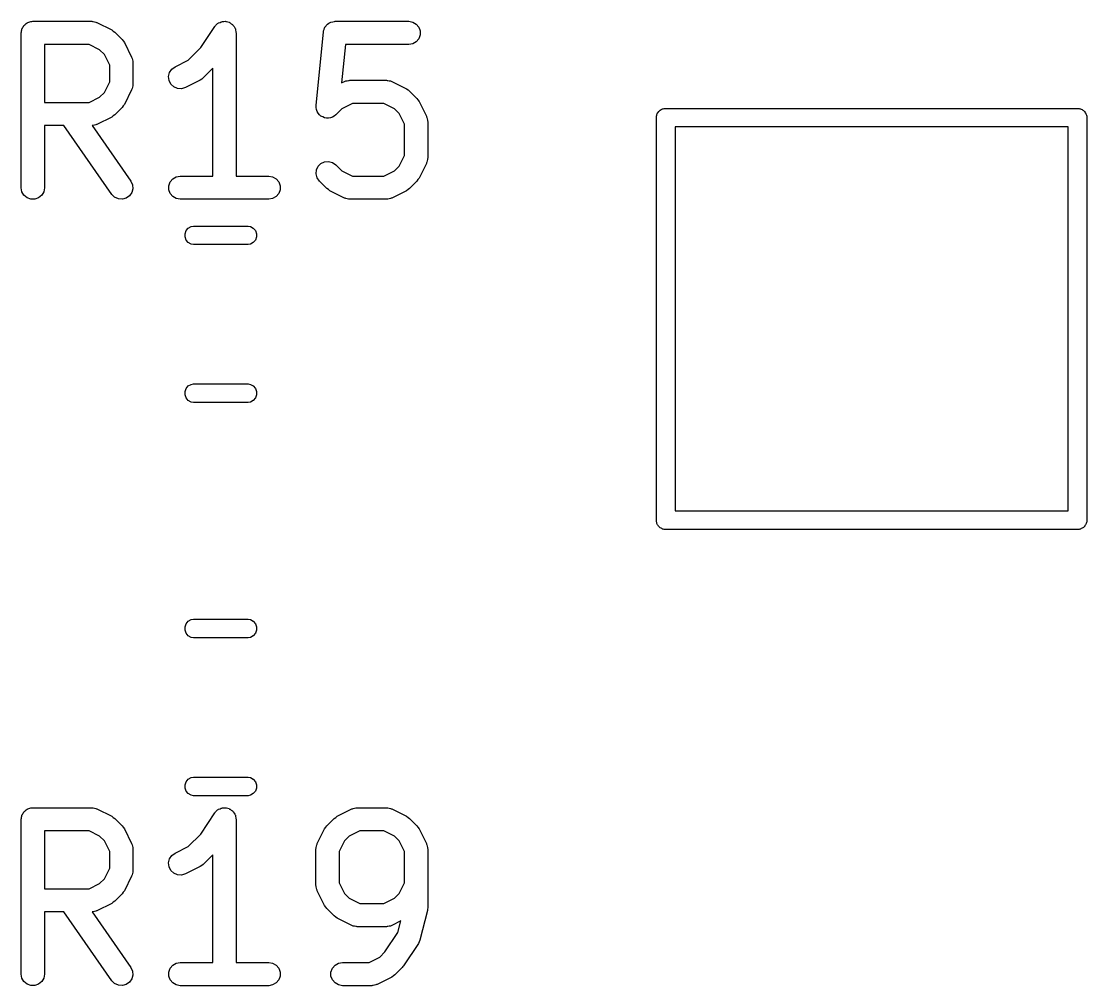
# Model space of a CAD drawing. Extents: x 105.5 to 202.9, y -138.6 to -44.
# Drawn here: x 120.24 to 127.12, y -84.35 to -78.12 of the extents above; entities that cross this region are included whole.
import ezdxf

# ---------------------------------------------------------------- set-up
doc = ezdxf.new("R2010")
doc.units = 0
doc.header["$MEASUREMENT"] = 0
doc.layers.add('BLACK', color=7, linetype='CONTINUOUS')

msp = doc.modelspace()

# ---------------------------------------------------------------- linework, layer by layer
at = {"layer": 'BLACK', "linetype": 'CONTINUOUS'}
for p, q in [((120.263, -78.1349), (120.268, -78.1316)), ((120.268, -78.1316), (120.273, -78.1274)), ((120.273, -78.1274), (120.279, -78.1252)), ((120.279, -78.1252), (120.285, -78.1219)), ((120.285, -78.1219), (120.292, -78.1208)), ((120.292, -78.1208), (120.298, -78.1185)), ((120.298, -78.1185), (120.304, -78.1185)), ((120.304, -78.1185), (120.311, -78.1174)), ((120.311, -78.1174), (120.692, -78.1174)), ((120.692, -78.1174), (120.696, -78.1181)), ((120.696, -78.1181), (120.7, -78.1179)), ((120.7, -78.1179), (120.709, -78.1204)), ((120.709, -78.1204), (120.717, -78.1219)), ((120.717, -78.1219), (120.721, -78.1241)), ((120.721, -78.1241), (120.725, -78.1253)), ((120.725, -78.1253), (120.82, -78.1729)), ((121.498, -78.1384), (121.504, -78.1319)), ((121.504, -78.1319), (121.508, -78.1301)), ((121.508, -78.1301), (121.511, -78.1274)), ((121.511, -78.1274), (121.52, -78.1244)), ((121.52, -78.1244), (121.528, -78.1204)), ((121.528, -78.1204), (121.532, -78.1199)), ((121.532, -78.1199), (121.536, -78.1185)), ((121.536, -78.1185), (121.545, -78.1185)), ((121.545, -78.1185), (121.554, -78.1175)), ((121.554, -78.1175), (121.558, -78.1185)), ((121.558, -78.1185), (121.562, -78.1185)), ((121.562, -78.1185), (121.57, -78.1216)), ((121.57, -78.1216), (121.579, -78.1237)), ((121.579, -78.1237), (121.582, -78.126)), ((121.582, -78.126), (121.586, -78.1274)), ((121.586, -78.1274), (121.593, -78.1332)), ((121.593, -78.1332), (121.601, -78.1381)), ((122.215, -78.1349), (122.224, -78.1298)), ((122.224, -78.1298), (122.232, -78.124)), ((122.232, -78.124), (122.235, -78.1233)), ((122.235, -78.1233), (122.237, -78.1219)), ((122.237, -78.1219), (122.248, -78.1201)), ((122.248, -78.1201), (122.257, -78.1176)), ((122.257, -78.1176), (122.26, -78.1179)), ((122.26, -78.1179), (122.263, -78.1174)), ((122.263, -78.1174), (122.739, -78.1174)), ((122.739, -78.1174), (122.765, -78.1219)), ((122.765, -78.1219), (122.787, -78.1349)), ((120.236, -78.1924), (120.237, -78.1859)), ((120.236, -79.1924), (120.236, -78.1924)), ((120.237, -78.1794), (120.239, -78.1732)), ((120.237, -78.1859), (120.237, -78.1794)), ((120.239, -78.1732), (120.24, -78.1667)), ((120.24, -78.1667), (120.244, -78.161)), ((120.244, -78.161), (120.246, -78.1549)), ((120.246, -78.1549), (120.25, -78.1499)), ((120.25, -78.1499), (120.253, -78.1442)), ((120.253, -78.1442), (120.258, -78.14)), ((120.258, -78.14), (120.263, -78.1349)), ((120.82, -78.1729), (120.83, -78.1801)), ((120.83, -78.1801), (120.84, -78.187)), ((120.84, -78.187), (120.888, -78.2346)), ((121.395, -78.2875), (121.486, -78.1508)), ((121.486, -78.1508), (121.489, -78.1478)), ((121.489, -78.1478), (121.491, -78.1442)), ((121.491, -78.1442), (121.498, -78.1384)), ((121.601, -78.1381), (121.603, -78.1415)), ((121.603, -78.1415), (121.606, -78.1442)), ((121.606, -78.1442), (121.611, -78.1519)), ((121.611, -78.1519), (121.616, -78.1591)), ((121.616, -78.1591), (121.617, -78.1631)), ((121.617, -78.1631), (121.619, -78.1667)), ((121.619, -78.1667), (121.621, -78.1755)), ((121.621, -78.1755), (121.623, -78.1841)), ((121.623, -78.1841), (121.623, -78.1883)), ((121.623, -78.1883), (121.624, -78.1924)), ((121.624, -78.1924), (121.624, -79.1174)), ((122.141, -78.6611), (122.188, -78.1849)), ((122.188, -78.1849), (122.189, -78.1822)), ((122.189, -78.1794), (122.193, -78.1697)), ((122.189, -78.1822), (122.189, -78.1794)), ((122.193, -78.1697), (122.196, -78.1598)), ((122.196, -78.1598), (122.197, -78.1575)), ((122.197, -78.1575), (122.198, -78.1549)), ((122.198, -78.1549), (122.205, -78.147)), ((122.205, -78.147), (122.211, -78.1387)), ((122.211, -78.1387), (122.213, -78.1371)), ((122.213, -78.1371), (122.215, -78.1349)), ((122.787, -78.1349), (122.804, -78.1549)), ((122.804, -78.1549), (122.813, -78.1794)), ((122.813, -78.1794), (122.813, -78.2054)), ((120.386, -78.2674), (120.386, -78.6412)), ((120.674, -78.2674), (120.386, -78.2674)), ((120.742, -78.3016), (120.674, -78.2674)), ((120.888, -78.2346), (120.894, -78.2444)), ((120.894, -78.2444), (120.902, -78.2541)), ((120.902, -78.2541), (120.949, -78.3493)), ((122.331, -78.2674), (122.306, -78.5156)), ((122.739, -78.2674), (122.331, -78.2674)), ((122.765, -78.2629), (122.739, -78.2674)), ((122.787, -78.2498), (122.765, -78.2629)), ((122.804, -78.2299), (122.787, -78.2498)), ((122.813, -78.2054), (122.804, -78.2299)), ((120.773, -78.332), (120.742, -78.3016)), ((120.807, -78.4006), (120.773, -78.332)), ((121.314, -78.3688), (121.395, -78.2875)), ((120.807, -78.508), (120.807, -78.4006)), ((120.949, -78.3493), (120.95, -78.3535)), ((120.95, -78.3535), (120.953, -78.3572)), ((120.953, -78.3572), (120.954, -78.3659)), ((120.954, -78.3659), (120.957, -78.3743)), ((120.957, -78.3743), (120.956, -78.3786)), ((120.956, -78.3786), (120.957, -78.3829)), ((120.957, -78.3829), (120.957, -78.5257)), ((121.23, -78.411), (121.314, -78.3688)), ((121.188, -78.4736), (121.194, -78.4483)), ((121.191, -78.4995), (121.188, -78.4736)), ((121.194, -78.4483), (121.209, -78.4265)), ((121.209, -78.4265), (121.23, -78.411)), ((121.474, -78.4211), (121.411, -78.4835)), ((121.474, -79.1174), (121.474, -78.4211)), ((120.773, -78.5765), (120.807, -78.508)), ((120.954, -78.5427), (120.953, -78.5514)), ((120.957, -78.5343), (120.954, -78.5427)), ((120.957, -78.5257), (120.956, -78.53)), ((120.956, -78.53), (120.957, -78.5343)), ((121.203, -78.5228), (121.191, -78.4995)), ((121.222, -78.5407), (121.203, -78.5228)), ((121.246, -78.551), (121.222, -78.5407)), ((121.297, -78.5452), (121.272, -78.5526)), ((121.392, -78.4976), (121.297, -78.5452)), ((121.402, -78.4904), (121.392, -78.4976)), ((121.411, -78.4835), (121.402, -78.4904)), ((122.306, -78.5156), (122.325, -78.5063)), ((122.325, -78.5063), (122.329, -78.505)), ((122.329, -78.505), (122.333, -78.5029)), ((122.333, -78.5029), (122.341, -78.5013)), ((122.341, -78.5013), (122.35, -78.4988)), ((122.35, -78.4988), (122.354, -78.4991)), ((122.354, -78.4991), (122.358, -78.4983)), ((122.358, -78.4983), (122.596, -78.4983)), ((122.596, -78.4983), (122.601, -78.4991)), ((122.601, -78.4991), (122.605, -78.4988)), ((122.605, -78.4988), (122.613, -78.5013)), ((122.613, -78.5013), (122.622, -78.5029)), ((122.622, -78.5029), (122.626, -78.505)), ((122.626, -78.505), (122.63, -78.5063)), ((122.63, -78.5063), (122.725, -78.5539)), ((120.674, -78.6412), (120.742, -78.6069)), ((120.742, -78.6069), (120.773, -78.5765)), ((120.949, -78.5593), (120.902, -78.6545)), ((120.95, -78.5551), (120.949, -78.5593)), ((120.953, -78.5514), (120.95, -78.5551)), ((121.272, -78.5526), (121.246, -78.551)), ((122.725, -78.5539), (122.735, -78.561)), ((122.735, -78.561), (122.745, -78.5679)), ((122.745, -78.5679), (122.792, -78.6155)), ((120.386, -78.6412), (120.674, -78.6412)), ((120.888, -78.674), (120.84, -78.7216)), ((120.894, -78.6642), (120.888, -78.674)), ((120.902, -78.6545), (120.894, -78.6642)), ((122.141, -78.6616), (122.141, -78.6611)), ((122.141, -78.662), (122.141, -78.6616)), ((122.142, -78.6745), (122.141, -78.662)), ((122.143, -78.6871), (122.142, -78.6745)), ((122.308, -78.6826), (122.269, -78.7216)), ((122.376, -78.6483), (122.308, -78.6826)), ((122.579, -78.6483), (122.376, -78.6483)), ((122.647, -78.6826), (122.579, -78.6483)), ((122.678, -78.713), (122.647, -78.6826)), ((122.792, -78.6155), (122.799, -78.6254)), ((122.799, -78.6254), (122.806, -78.635)), ((122.806, -78.635), (122.854, -78.7303)), ((124.375, -78.6854), (124.379, -78.6827)), ((124.379, -78.6827), (124.384, -78.6818)), ((124.384, -78.6818), (124.389, -78.68)), ((124.389, -78.68), (124.395, -78.68)), ((124.395, -78.68), (124.395, -78.68)), ((124.395, -78.68), (127.065, -78.68)), ((127.065, -78.68), (127.071, -78.68)), ((127.065, -78.68), (127.065, -78.68)), ((127.071, -78.68), (127.076, -78.6818)), ((127.076, -78.6818), (127.081, -78.6827)), ((127.081, -78.6827), (127.085, -78.6854)), ((120.82, -78.7357), (120.725, -78.7833)), ((120.83, -78.7285), (120.82, -78.7357)), ((120.84, -78.7216), (120.83, -78.7285)), ((122.143, -78.6875), (122.143, -78.6871)), ((122.143, -78.688), (122.143, -78.6875)), ((122.148, -78.6994), (122.143, -78.688)), ((122.154, -78.7108), (122.148, -78.6994)), ((122.154, -78.7112), (122.154, -78.7108)), ((122.154, -78.7116), (122.154, -78.7112)), ((122.163, -78.7205), (122.154, -78.7116)), ((122.172, -78.7295), (122.163, -78.7205)), ((122.172, -78.7297), (122.172, -78.7295)), ((122.172, -78.73), (122.172, -78.7297)), ((122.184, -78.7353), (122.172, -78.73)), ((122.195, -78.7408), (122.184, -78.7353)), ((122.196, -78.7408), (122.195, -78.7408)), ((122.196, -78.741), (122.196, -78.7408)), ((122.209, -78.7421), (122.196, -78.741)), ((122.221, -78.7434), (122.209, -78.7421)), ((122.222, -78.7432), (122.221, -78.7434)), ((122.234, -78.74), (122.222, -78.7433)), ((122.222, -78.7433), (122.222, -78.7432)), ((122.246, -78.7369), (122.234, -78.74)), ((122.247, -78.7367), (122.246, -78.7369)), ((122.257, -78.7293), (122.247, -78.7365)), ((122.247, -78.7365), (122.247, -78.7367)), ((122.268, -78.7223), (122.257, -78.7293)), ((122.269, -78.7216), (122.268, -78.7219)), ((122.268, -78.7219), (122.268, -78.7223)), ((122.712, -78.7815), (122.678, -78.713)), ((122.854, -78.7303), (122.855, -78.7344)), ((122.855, -78.7344), (122.857, -78.7382)), ((122.857, -78.7382), (122.859, -78.7468)), ((122.859, -78.7468), (122.861, -78.7552)), ((124.34, -78.7294), (124.342, -78.7244)), ((124.34, -78.7347), (124.34, -78.7294)), ((124.34, -78.7348), (124.34, -78.7347)), ((124.34, -81.3294), (124.34, -78.7348)), ((124.342, -78.7244), (124.343, -78.7192)), ((124.343, -78.7192), (124.345, -78.7145)), ((124.345, -78.7145), (124.347, -78.7095)), ((124.347, -78.7095), (124.351, -78.7055)), ((124.351, -78.7055), (124.353, -78.7008)), ((124.353, -78.7008), (124.357, -78.6974)), ((124.357, -78.6974), (124.361, -78.6933)), ((124.361, -78.6933), (124.365, -78.6907)), ((124.365, -78.6907), (124.37, -78.6872)), ((124.37, -78.6872), (124.375, -78.6854)), ((127.085, -78.6854), (127.09, -78.6872)), ((127.09, -78.6872), (127.095, -78.6907)), ((127.095, -78.6907), (127.099, -78.6933)), ((127.099, -78.6933), (127.103, -78.6974)), ((127.103, -78.6974), (127.107, -78.7008)), ((127.107, -78.7008), (127.109, -78.7055)), ((127.109, -78.7055), (127.113, -78.7095)), ((127.113, -78.7095), (127.115, -78.7145)), ((127.115, -78.7145), (127.117, -78.7192)), ((127.117, -78.7192), (127.118, -78.7244)), ((127.118, -78.7244), (127.12, -78.7294)), ((127.12, -78.7294), (127.12, -78.7347)), ((127.12, -78.7347), (127.12, -78.7348)), ((127.12, -78.7348), (127.12, -81.3452)), ((120.51, -78.7912), (120.386, -78.7912)), ((120.386, -78.7912), (120.386, -79.1924)), ((120.821, -79.2354), (120.51, -78.7912)), ((120.696, -78.7904), (120.693, -78.791)), ((120.693, -78.791), (120.944, -79.1494)), ((120.7, -78.7907), (120.696, -78.7904)), ((120.709, -78.7882), (120.7, -78.7907)), ((120.717, -78.7867), (120.709, -78.7882)), ((120.721, -78.7845), (120.717, -78.7867)), ((120.725, -78.7833), (120.721, -78.7845)), ((122.712, -78.9842), (122.712, -78.7815)), ((122.861, -78.7552), (122.861, -78.7595)), ((122.861, -78.7595), (122.862, -78.7638)), ((122.862, -78.7638), (122.862, -79.0019)), ((124.46, -78.8), (124.46, -81.28)), ((127, -78.8), (124.46, -78.8)), ((127, -81.28), (127, -78.8)), ((122.172, -79.0357), (122.196, -79.0247)), ((122.196, -79.0247), (122.222, -79.0224)), ((122.222, -79.0224), (122.247, -79.0292)), ((122.678, -79.0527), (122.712, -78.9842)), ((122.857, -79.0276), (122.855, -79.0313)), ((122.859, -79.0189), (122.857, -79.0276)), ((122.861, -79.0105), (122.859, -79.0189)), ((122.862, -79.0019), (122.861, -79.0062)), ((122.861, -79.0062), (122.861, -79.0105)), ((122.141, -79.1037), (122.143, -79.0777)), ((122.143, -79.0777), (122.154, -79.0541)), ((122.154, -79.0541), (122.172, -79.0357)), ((122.247, -79.0292), (122.269, -79.0441)), ((122.269, -79.0441), (122.308, -79.0831)), ((122.308, -79.0831), (122.376, -79.1174)), ((122.579, -79.1174), (122.647, -79.0831)), ((122.647, -79.0831), (122.678, -79.0527)), ((122.854, -79.0354), (122.806, -79.1307)), ((122.855, -79.0313), (122.854, -79.0354)), ((120.944, -79.1494), (120.955, -79.173)), ((121.189, -79.1794), (121.198, -79.1549)), ((121.198, -79.1549), (121.215, -79.1349)), ((121.215, -79.1349), (121.237, -79.1219)), ((121.237, -79.1219), (121.263, -79.1174)), ((121.263, -79.1174), (121.474, -79.1174)), ((121.624, -79.1174), (121.835, -79.1174)), ((121.835, -79.1174), (121.86, -79.1219)), ((121.86, -79.1219), (121.883, -79.1349)), ((121.883, -79.1349), (121.899, -79.1549)), ((121.899, -79.1549), (121.908, -79.1794)), ((122.148, -79.1288), (122.141, -79.1037)), ((122.162, -79.1502), (122.148, -79.1288)), ((122.21, -79.1978), (122.162, -79.1502)), ((122.376, -79.1174), (122.579, -79.1174)), ((122.792, -79.1502), (122.745, -79.1978)), ((122.799, -79.1403), (122.792, -79.1502)), ((122.806, -79.1307), (122.799, -79.1403)), ((120.24, -79.218), (120.236, -79.1924)), ((120.253, -79.2406), (120.24, -79.218)), ((120.381, -79.218), (120.368, -79.2406)), ((120.386, -79.1924), (120.381, -79.218)), ((120.95, -79.2241), (120.935, -79.2454)), ((120.957, -79.1989), (120.95, -79.2241)), ((120.955, -79.173), (120.957, -79.1989)), ((121.189, -79.2054), (121.189, -79.1794)), ((121.198, -79.2299), (121.189, -79.2054)), ((121.215, -79.2498), (121.198, -79.2299)), ((121.899, -79.2299), (121.883, -79.2498)), ((121.908, -79.2054), (121.899, -79.2299)), ((121.908, -79.1794), (121.908, -79.2054)), ((122.22, -79.2047), (122.21, -79.1978)), ((122.23, -79.2118), (122.22, -79.2047)), ((122.325, -79.2595), (122.23, -79.2118)), ((122.725, -79.2118), (122.63, -79.2595)), ((122.735, -79.2047), (122.725, -79.2118)), ((122.745, -79.1978), (122.735, -79.2047)), ((120.273, -79.2573), (120.253, -79.2406)), ((120.298, -79.2662), (120.273, -79.2573)), ((120.324, -79.2662), (120.298, -79.2662)), ((120.348, -79.2573), (120.324, -79.2662)), ((120.368, -79.2406), (120.348, -79.2573)), ((120.839, -79.2538), (120.821, -79.2354)), ((120.863, -79.2648), (120.839, -79.2538)), ((120.889, -79.2671), (120.863, -79.2648)), ((120.914, -79.2604), (120.889, -79.2671)), ((120.935, -79.2454), (120.914, -79.2604)), ((121.237, -79.2629), (121.215, -79.2498)), ((121.263, -79.2674), (121.237, -79.2629)), ((121.835, -79.2674), (121.263, -79.2674)), ((121.86, -79.2629), (121.835, -79.2674)), ((121.883, -79.2498), (121.86, -79.2629)), ((122.329, -79.2607), (122.325, -79.2595)), ((122.333, -79.2629), (122.329, -79.2607)), ((122.341, -79.2644), (122.333, -79.2629)), ((122.35, -79.2669), (122.341, -79.2644)), ((122.354, -79.2666), (122.35, -79.2669)), ((122.358, -79.2674), (122.354, -79.2666)), ((122.596, -79.2674), (122.358, -79.2674)), ((122.601, -79.2666), (122.596, -79.2674)), ((122.605, -79.2669), (122.601, -79.2666)), ((122.613, -79.2644), (122.605, -79.2669)), ((122.622, -79.2629), (122.613, -79.2644)), ((122.626, -79.2607), (122.622, -79.2629)), ((122.63, -79.2595), (122.626, -79.2607)), ((121.333, -79.4427), (121.348, -79.44)), ((121.348, -79.44), (121.702, -79.44)), ((121.702, -79.44), (121.717, -79.4427)), ((121.294, -79.4894), (121.301, -79.4695)), ((121.294, -79.5106), (121.294, -79.4894)), ((121.301, -79.4695), (121.315, -79.4533)), ((121.315, -79.4533), (121.333, -79.4427)), ((121.717, -79.4427), (121.735, -79.4533)), ((121.735, -79.4533), (121.749, -79.4695)), ((121.749, -79.4695), (121.756, -79.4894)), ((121.756, -79.4894), (121.756, -79.5106)), ((121.301, -79.5305), (121.294, -79.5106)), ((121.315, -79.5467), (121.301, -79.5305)), ((121.333, -79.5573), (121.315, -79.5467)), ((121.348, -79.56), (121.333, -79.5573)), ((121.702, -79.56), (121.348, -79.56)), ((121.717, -79.5573), (121.702, -79.56)), ((121.735, -79.5467), (121.717, -79.5573)), ((121.749, -79.5305), (121.735, -79.5467)), ((121.756, -79.5106), (121.749, -79.5305)), ((121.301, -80.4895), (121.315, -80.4733)), ((121.315, -80.4733), (121.333, -80.4627)), ((121.333, -80.4627), (121.348, -80.46)), ((121.348, -80.46), (121.702, -80.46)), ((121.702, -80.46), (121.717, -80.4627)), ((121.717, -80.4627), (121.735, -80.4733)), ((121.735, -80.4733), (121.749, -80.4895)), ((121.294, -80.5094), (121.301, -80.4895)), ((121.294, -80.5306), (121.294, -80.5094)), ((121.301, -80.5505), (121.294, -80.5306)), ((121.749, -80.4895), (121.756, -80.5094)), ((121.756, -80.5306), (121.749, -80.5505)), ((121.756, -80.5094), (121.756, -80.5306)), ((121.315, -80.5667), (121.301, -80.5505)), ((121.333, -80.5773), (121.315, -80.5667)), ((121.348, -80.58), (121.333, -80.5773)), ((121.702, -80.58), (121.348, -80.58)), ((121.717, -80.5773), (121.702, -80.58)), ((121.735, -80.5667), (121.717, -80.5773)), ((121.749, -80.5505), (121.735, -80.5667)), ((124.46, -81.28), (127, -81.28)), ((124.34, -81.3506), (124.34, -81.3294)), ((124.342, -81.3556), (124.34, -81.3506)), ((124.343, -81.3608), (124.342, -81.3556)), ((124.345, -81.3654), (124.343, -81.3608)), ((124.347, -81.3705), (124.345, -81.3654)), ((127.115, -81.3655), (127.113, -81.3705)), ((127.117, -81.3608), (127.115, -81.3655)), ((127.118, -81.3556), (127.117, -81.3608)), ((127.12, -81.3506), (127.118, -81.3556)), ((127.12, -81.3452), (127.12, -81.3453)), ((127.12, -81.3453), (127.12, -81.3506)), ((124.351, -81.3745), (124.347, -81.3705)), ((124.353, -81.3792), (124.351, -81.3745)), ((124.357, -81.3826), (124.353, -81.3792)), ((124.361, -81.3867), (124.357, -81.3826)), ((124.365, -81.3893), (124.361, -81.3867)), ((124.37, -81.3928), (124.365, -81.3893)), ((124.375, -81.3946), (124.37, -81.3928)), ((124.379, -81.3973), (124.375, -81.3946)), ((124.384, -81.3982), (124.379, -81.3973)), ((124.389, -81.4), (124.384, -81.3982)), ((124.395, -81.4), (124.389, -81.4)), ((127.065, -81.4), (124.395, -81.4)), ((124.395, -81.4), (124.395, -81.4)), ((127.071, -81.4), (127.065, -81.4)), ((127.065, -81.4), (127.065, -81.4)), ((127.076, -81.3982), (127.071, -81.4)), ((127.081, -81.3973), (127.076, -81.3982)), ((127.085, -81.3946), (127.081, -81.3973)), ((127.09, -81.3928), (127.085, -81.3946)), ((127.095, -81.3893), (127.09, -81.3928)), ((127.099, -81.3867), (127.095, -81.3893)), ((127.103, -81.3826), (127.099, -81.3867)), ((127.107, -81.3792), (127.103, -81.3826)), ((127.109, -81.3745), (127.107, -81.3792)), ((127.113, -81.3705), (127.109, -81.3745)), ((121.315, -81.9933), (121.333, -81.9827)), ((121.333, -81.9827), (121.348, -81.98)), ((121.348, -81.98), (121.702, -81.98)), ((121.702, -81.98), (121.717, -81.9827)), ((121.717, -81.9827), (121.735, -81.9933)), ((121.294, -82.0294), (121.301, -82.0095)), ((121.294, -82.0506), (121.294, -82.0294)), ((121.301, -82.0705), (121.294, -82.0506)), ((121.301, -82.0095), (121.315, -81.9933)), ((121.735, -81.9933), (121.749, -82.0095)), ((121.749, -82.0095), (121.756, -82.0294)), ((121.756, -82.0506), (121.749, -82.0705)), ((121.756, -82.0294), (121.756, -82.0506)), ((121.315, -82.0867), (121.301, -82.0705)), ((121.333, -82.0973), (121.315, -82.0867)), ((121.348, -82.1), (121.333, -82.0973)), ((121.702, -82.1), (121.348, -82.1)), ((121.717, -82.0973), (121.702, -82.1)), ((121.735, -82.0867), (121.717, -82.0973)), ((121.749, -82.0705), (121.735, -82.0867)), ((121.301, -83.0295), (121.315, -83.0133)), ((121.315, -83.0133), (121.333, -83.0027)), ((121.333, -83.0027), (121.348, -83)), ((121.348, -83), (121.702, -83)), ((121.702, -83), (121.717, -83.0027)), ((121.717, -83.0027), (121.735, -83.0133)), ((121.735, -83.0133), (121.749, -83.0295)), ((121.294, -83.0494), (121.301, -83.0295)), ((121.294, -83.0706), (121.294, -83.0494)), ((121.301, -83.0905), (121.294, -83.0706)), ((121.749, -83.0295), (121.756, -83.0494)), ((121.756, -83.0706), (121.749, -83.0905)), ((121.756, -83.0494), (121.756, -83.0706)), ((121.315, -83.1067), (121.301, -83.0905)), ((121.333, -83.1173), (121.315, -83.1067)), ((121.348, -83.12), (121.333, -83.1173)), ((121.702, -83.12), (121.348, -83.12)), ((121.717, -83.1173), (121.702, -83.12)), ((121.735, -83.1067), (121.717, -83.1173)), ((121.749, -83.0905), (121.735, -83.1067)), ((120.25, -83.2299), (120.253, -83.2242)), ((120.253, -83.2242), (120.258, -83.22)), ((120.258, -83.22), (120.263, -83.2149)), ((120.263, -83.2149), (120.268, -83.2116)), ((120.268, -83.2116), (120.273, -83.2074)), ((120.273, -83.2074), (120.279, -83.2052)), ((120.279, -83.2052), (120.285, -83.2019)), ((120.285, -83.2019), (120.292, -83.2008)), ((120.292, -83.2008), (120.298, -83.1985)), ((120.298, -83.1985), (120.304, -83.1985)), ((120.304, -83.1985), (120.311, -83.1974)), ((120.311, -83.1974), (120.692, -83.1974)), ((120.692, -83.1974), (120.696, -83.1981)), ((120.696, -83.1981), (120.7, -83.1979)), ((120.7, -83.1979), (120.709, -83.2004)), ((120.709, -83.2004), (120.717, -83.2019)), ((120.717, -83.2019), (120.721, -83.2041)), ((120.721, -83.2041), (120.725, -83.2053)), ((120.725, -83.2053), (120.82, -83.2529)), ((121.489, -83.2278), (121.491, -83.2242)), ((121.491, -83.2242), (121.498, -83.2184)), ((121.498, -83.2184), (121.504, -83.2119)), ((121.504, -83.2119), (121.508, -83.2101)), ((121.508, -83.2101), (121.511, -83.2074)), ((121.511, -83.2074), (121.52, -83.2044)), ((121.52, -83.2044), (121.528, -83.2004)), ((121.528, -83.2004), (121.532, -83.1999)), ((121.532, -83.1999), (121.536, -83.1985)), ((121.536, -83.1985), (121.545, -83.1985)), ((121.545, -83.1985), (121.554, -83.1975)), ((121.554, -83.1975), (121.558, -83.1985)), ((121.558, -83.1985), (121.562, -83.1985)), ((121.562, -83.1985), (121.57, -83.2016)), ((121.57, -83.2016), (121.579, -83.2037)), ((121.579, -83.2037), (121.582, -83.206)), ((121.582, -83.206), (121.586, -83.2074)), ((121.586, -83.2074), (121.593, -83.2132)), ((121.593, -83.2132), (121.601, -83.2181)), ((121.601, -83.2181), (121.603, -83.2215)), ((121.603, -83.2215), (121.606, -83.2242)), ((121.606, -83.2242), (121.611, -83.2319)), ((122.277, -83.2529), (122.372, -83.2053)), ((122.372, -83.2053), (122.377, -83.2041)), ((122.377, -83.2041), (122.38, -83.2019)), ((122.38, -83.2019), (122.389, -83.2004)), ((122.389, -83.2004), (122.397, -83.1979)), ((122.397, -83.1979), (122.402, -83.1981)), ((122.402, -83.1981), (122.406, -83.1974)), ((122.406, -83.1974), (122.596, -83.1974)), ((122.596, -83.1974), (122.601, -83.1981)), ((122.601, -83.1981), (122.605, -83.1979)), ((122.605, -83.1979), (122.613, -83.2004)), ((122.613, -83.2004), (122.622, -83.2019)), ((122.622, -83.2019), (122.626, -83.2041)), ((122.626, -83.2041), (122.63, -83.2053)), ((122.63, -83.2053), (122.725, -83.2529)), ((120.236, -83.2724), (120.237, -83.2659)), ((120.236, -84.2724), (120.236, -83.2724)), ((120.237, -83.2594), (120.239, -83.2532)), ((120.237, -83.2659), (120.237, -83.2594)), ((120.239, -83.2532), (120.24, -83.2467)), ((120.24, -83.2467), (120.244, -83.241)), ((120.244, -83.241), (120.246, -83.2349)), ((120.246, -83.2349), (120.25, -83.2299)), ((120.82, -83.2529), (120.83, -83.2601)), ((120.83, -83.2601), (120.84, -83.267)), ((120.84, -83.267), (120.888, -83.3146)), ((121.395, -83.3675), (121.486, -83.2308)), ((121.486, -83.2308), (121.489, -83.2278)), ((121.611, -83.2319), (121.616, -83.2391)), ((121.616, -83.2391), (121.617, -83.2431)), ((121.617, -83.2431), (121.619, -83.2467)), ((121.619, -83.2467), (121.621, -83.2555)), ((121.621, -83.2555), (121.623, -83.2641)), ((121.623, -83.2641), (121.623, -83.2683)), ((121.623, -83.2683), (121.624, -83.2724)), ((121.624, -83.2724), (121.624, -84.1974)), ((122.21, -83.3146), (122.258, -83.267)), ((122.258, -83.267), (122.268, -83.2601)), ((122.268, -83.2601), (122.277, -83.2529)), ((122.725, -83.2529), (122.735, -83.2601)), ((122.735, -83.2601), (122.745, -83.267)), ((122.745, -83.267), (122.792, -83.3146)), ((120.386, -83.3474), (120.386, -83.7212)), ((120.674, -83.3474), (120.386, -83.3474)), ((120.742, -83.3816), (120.674, -83.3474)), ((120.888, -83.3146), (120.894, -83.3244)), ((120.894, -83.3244), (120.902, -83.3341)), ((120.902, -83.3341), (120.949, -83.4293)), ((122.148, -83.4293), (122.196, -83.3341)), ((122.196, -83.3341), (122.203, -83.3244)), ((122.203, -83.3244), (122.21, -83.3146)), ((122.424, -83.3474), (122.355, -83.3816)), ((122.579, -83.3474), (122.424, -83.3474)), ((122.647, -83.3816), (122.579, -83.3474)), ((122.792, -83.3146), (122.799, -83.3244)), ((122.799, -83.3244), (122.806, -83.3341)), ((122.806, -83.3341), (122.854, -83.4293)), ((120.773, -83.412), (120.742, -83.3816)), ((120.807, -83.4806), (120.773, -83.412)), ((120.949, -83.4293), (120.95, -83.4335)), ((120.95, -83.4335), (120.953, -83.4372)), ((121.314, -83.4488), (121.395, -83.3675)), ((122.145, -83.4372), (122.147, -83.4335)), ((122.147, -83.4335), (122.148, -83.4293)), ((122.325, -83.412), (122.29, -83.4806)), ((122.355, -83.3816), (122.325, -83.412)), ((122.678, -83.412), (122.647, -83.3816)), ((122.712, -83.4806), (122.678, -83.412)), ((122.854, -83.4293), (122.855, -83.4335)), ((122.855, -83.4335), (122.857, -83.4372)), ((120.807, -83.588), (120.807, -83.4806)), ((120.953, -83.4372), (120.954, -83.4459)), ((120.954, -83.4459), (120.957, -83.4543)), ((120.957, -83.4543), (120.956, -83.4586)), ((120.956, -83.4586), (120.957, -83.4629)), ((120.957, -83.4629), (120.957, -83.6057)), ((121.209, -83.5065), (121.23, -83.491)), ((121.23, -83.491), (121.314, -83.4488)), ((121.474, -83.5011), (121.411, -83.5635)), ((121.474, -84.1974), (121.474, -83.5011)), ((122.14, -83.4629), (122.141, -83.4586)), ((122.14, -83.701), (122.14, -83.4629)), ((122.141, -83.4543), (122.143, -83.4459)), ((122.141, -83.4586), (122.141, -83.4543)), ((122.143, -83.4459), (122.145, -83.4372)), ((122.29, -83.4806), (122.29, -83.6832)), ((122.712, -83.6832), (122.712, -83.4806)), ((122.857, -83.4372), (122.859, -83.4459)), ((122.859, -83.4459), (122.861, -83.4543)), ((122.861, -83.4543), (122.861, -83.4586)), ((122.861, -83.4586), (122.862, -83.4629)), ((122.862, -83.4629), (122.862, -83.8438)), ((121.188, -83.5536), (121.194, -83.5283)), ((121.191, -83.5795), (121.188, -83.5536)), ((121.194, -83.5283), (121.209, -83.5065)), ((121.402, -83.5704), (121.392, -83.5776)), ((121.411, -83.5635), (121.402, -83.5704)), ((120.773, -83.6565), (120.807, -83.588)), ((120.949, -83.6393), (120.902, -83.7345)), ((120.95, -83.6351), (120.949, -83.6393)), ((120.953, -83.6314), (120.95, -83.6351)), ((120.954, -83.6227), (120.953, -83.6314)), ((120.957, -83.6143), (120.954, -83.6227)), ((120.957, -83.6057), (120.956, -83.61)), ((120.956, -83.61), (120.957, -83.6143)), ((121.203, -83.6028), (121.191, -83.5795)), ((121.222, -83.6207), (121.203, -83.6028)), ((121.246, -83.631), (121.222, -83.6207)), ((121.272, -83.6326), (121.246, -83.631)), ((121.297, -83.6252), (121.272, -83.6326)), ((121.392, -83.5776), (121.297, -83.6252)), ((120.674, -83.7212), (120.742, -83.6869)), ((120.742, -83.6869), (120.773, -83.6565)), ((122.141, -83.7052), (122.14, -83.701)), ((122.141, -83.7095), (122.141, -83.7052)), ((122.29, -83.6832), (122.325, -83.7518)), ((122.678, -83.7518), (122.712, -83.6832)), ((120.386, -83.7212), (120.674, -83.7212)), ((120.888, -83.754), (120.84, -83.8016)), ((120.894, -83.7442), (120.888, -83.754)), ((120.902, -83.7345), (120.894, -83.7442)), ((122.143, -83.7179), (122.141, -83.7095)), ((122.145, -83.7266), (122.143, -83.7179)), ((122.147, -83.7304), (122.145, -83.7266)), ((122.148, -83.7345), (122.147, -83.7304)), ((122.196, -83.8297), (122.148, -83.7345)), ((122.325, -83.7518), (122.355, -83.7822)), ((122.647, -83.7822), (122.678, -83.7518)), ((120.82, -83.8157), (120.725, -83.8633)), ((120.83, -83.8085), (120.82, -83.8157)), ((120.84, -83.8016), (120.83, -83.8085)), ((122.203, -83.8394), (122.196, -83.8297)), ((122.21, -83.8492), (122.203, -83.8394)), ((122.355, -83.7822), (122.424, -83.8164)), ((122.424, -83.8164), (122.579, -83.8164)), ((122.579, -83.8164), (122.647, -83.7822)), ((122.862, -83.8438), (122.86, -83.8528)), ((120.51, -83.8712), (120.386, -83.8712)), ((120.386, -83.8712), (120.386, -84.2724)), ((120.821, -84.3154), (120.51, -83.8712)), ((120.696, -83.8704), (120.693, -83.871)), ((120.693, -83.871), (120.944, -84.2294)), ((120.7, -83.8707), (120.696, -83.8704)), ((120.709, -83.8682), (120.7, -83.8707)), ((120.717, -83.8667), (120.709, -83.8682)), ((120.721, -83.8645), (120.717, -83.8667)), ((120.725, -83.8633), (120.721, -83.8645)), ((122.258, -83.8968), (122.21, -83.8492)), ((122.268, -83.9037), (122.258, -83.8968)), ((122.277, -83.9109), (122.268, -83.9037)), ((122.372, -83.9585), (122.277, -83.9109)), ((122.86, -83.862), (122.812, -84.0525)), ((122.86, -83.8528), (122.86, -83.862)), ((122.377, -83.9597), (122.372, -83.9585)), ((122.38, -83.9619), (122.377, -83.9597)), ((122.389, -83.9634), (122.38, -83.9619)), ((122.397, -83.9659), (122.389, -83.9634)), ((122.402, -83.9657), (122.397, -83.9659)), ((122.406, -83.9664), (122.402, -83.9657)), ((122.596, -83.9664), (122.406, -83.9664)), ((122.601, -83.9657), (122.596, -83.9664)), ((122.605, -83.9659), (122.601, -83.9657)), ((122.613, -83.9634), (122.605, -83.9659)), ((122.622, -83.9619), (122.613, -83.9634)), ((122.626, -83.9597), (122.622, -83.9619)), ((122.63, -83.9585), (122.626, -83.9597)), ((122.688, -83.9294), (122.63, -83.9585)), ((122.67, -84.0035), (122.688, -83.9294)), ((122.586, -84.1294), (122.67, -84.0035)), ((122.812, -84.0525), (122.807, -84.0641)), ((122.802, -84.0759), (122.706, -84.2187)), ((122.807, -84.0641), (122.802, -84.0759)), ((122.483, -84.1974), (122.552, -84.1631)), ((122.552, -84.1631), (122.586, -84.1294)), ((120.944, -84.2294), (120.955, -84.253)), ((120.955, -84.253), (120.957, -84.2789)), ((121.189, -84.2594), (121.198, -84.2349)), ((121.189, -84.2854), (121.189, -84.2594)), ((121.198, -84.2349), (121.215, -84.2149)), ((121.215, -84.2149), (121.237, -84.2019)), ((121.237, -84.2019), (121.263, -84.1974)), ((121.263, -84.1974), (121.474, -84.1974)), ((121.624, -84.1974), (121.835, -84.1974)), ((121.835, -84.1974), (121.86, -84.2019)), ((121.86, -84.2019), (121.883, -84.2149)), ((121.883, -84.2149), (121.899, -84.2349)), ((121.899, -84.2349), (121.908, -84.2594)), ((121.908, -84.2594), (121.908, -84.2854)), ((122.237, -84.2594), (122.246, -84.2349)), ((122.237, -84.2854), (122.237, -84.2594)), ((122.246, -84.2349), (122.263, -84.2149)), ((122.263, -84.2149), (122.285, -84.2019)), ((122.285, -84.2019), (122.311, -84.1974)), ((122.311, -84.1974), (122.483, -84.1974)), ((122.697, -84.2302), (122.649, -84.2778)), ((122.701, -84.2241), (122.697, -84.2302)), ((122.706, -84.2187), (122.701, -84.2241)), ((120.24, -84.298), (120.236, -84.2724)), ((120.253, -84.3206), (120.24, -84.298)), ((120.273, -84.3373), (120.253, -84.3206)), ((120.368, -84.3206), (120.348, -84.3373)), ((120.381, -84.298), (120.368, -84.3206)), ((120.386, -84.2724), (120.381, -84.298)), ((120.839, -84.3338), (120.821, -84.3154)), ((120.935, -84.3254), (120.914, -84.3404)), ((120.95, -84.3041), (120.935, -84.3254)), ((120.957, -84.2789), (120.95, -84.3041)), ((121.198, -84.3099), (121.189, -84.2854)), ((121.215, -84.3298), (121.198, -84.3099)), ((121.899, -84.3099), (121.883, -84.3298)), ((121.908, -84.2854), (121.899, -84.3099)), ((122.246, -84.3099), (122.237, -84.2854)), ((122.263, -84.3298), (122.246, -84.3099)), ((122.63, -84.2918), (122.535, -84.3395)), ((122.64, -84.2847), (122.63, -84.2918)), ((122.649, -84.2778), (122.64, -84.2847)), ((120.298, -84.3462), (120.273, -84.3373)), ((120.324, -84.3462), (120.298, -84.3462)), ((120.348, -84.3373), (120.324, -84.3462)), ((120.863, -84.3448), (120.839, -84.3338)), ((120.889, -84.3471), (120.863, -84.3448)), ((120.914, -84.3404), (120.889, -84.3471)), ((121.237, -84.3429), (121.215, -84.3298)), ((121.263, -84.3474), (121.237, -84.3429)), ((121.835, -84.3474), (121.263, -84.3474)), ((121.86, -84.3429), (121.835, -84.3474)), ((121.883, -84.3298), (121.86, -84.3429)), ((122.285, -84.3429), (122.263, -84.3298)), ((122.311, -84.3474), (122.285, -84.3429)), ((122.501, -84.3474), (122.311, -84.3474)), ((122.505, -84.3466), (122.501, -84.3474)), ((122.51, -84.3469), (122.505, -84.3466)), ((122.518, -84.3444), (122.51, -84.3469)), ((122.527, -84.3429), (122.518, -84.3444)), ((122.531, -84.3407), (122.527, -84.3429)), ((122.535, -84.3395), (122.531, -84.3407))]:
    msp.add_line(p, q, dxfattribs=at)

doc.saveas('drawing.dxf')
